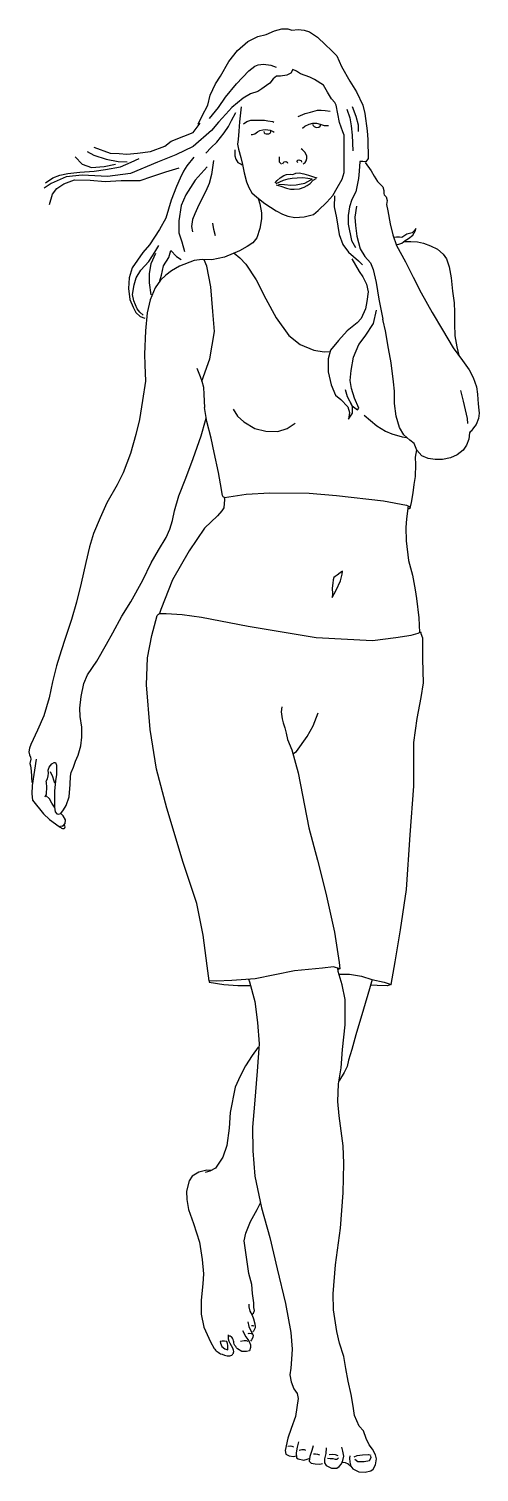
# Model space of a CAD drawing. Header units: millimetres. Extents: x -408 to 138, y 0 to 1753.
import ezdxf

# ---------------------------------------------------------------- set-up
doc = ezdxf.new("R2010")
doc.units = ezdxf.units.MM
doc.layers.add('ceco.net 224', color=7, linetype='Continuous')

msp = doc.modelspace()

# ---------------------------------------------------------------- linework, layer by layer
at = {"layer": 'ceco.net 224'}
for points in [[(-202.9, 1637.2), (-197.9, 1647.3), (-191.2, 1660.2), (-188.4, 1672.7), (-181.8, 1686.2), (-175.8, 1695.8), (-165.7, 1713.5), (-155.1, 1726.6), (-142.7, 1737.6), (-130.2, 1743.7), (-120.3, 1746.4), (-110.2, 1750.6), (-101.3, 1753), (-94, 1753.1), (-89, 1751.4), (-81.6, 1752.3), (-74.2, 1751.4), (-67.6, 1749.6), (-57.8, 1743), (-48.3, 1733.6), (-41.2, 1727), (-34.3, 1720.3), (-28.6, 1707.3), (-18.8, 1689.7), (-10.4, 1676.4), (-2.7, 1660.4), (-0.4, 1650.1), (2.5, 1629.4), (3.1, 1618.6), (3.8, 1595.4), (0.6, 1591.4), (-2.9, 1591.9), (-6.5, 1592.1)], [(-150.8, 1658.3), (-152.6, 1640.2), (-153.4, 1628.9), (-154.3, 1618.6), (-155.1, 1613.1), (-153.9, 1606.8), (-151, 1596.7), (-149.2, 1588.2), (-146.8, 1578.3), (-144.1, 1567.1), (-141.3, 1560.2), (-137.7, 1553.9), (-131.7, 1548.6), (-121.7, 1541), (-108.2, 1532), (-100.6, 1528), (-94, 1525.4), (-85.6, 1524), (-74.1, 1524.7), (-62.9, 1527.6), (-57.3, 1532.4), (-46.6, 1542.7), (-39.3, 1550.8), (-34.1, 1560), (-27.9, 1570.5), (-25.7, 1578.5), (-25.6, 1586.1), (-25.7, 1602.7), (-25.5, 1624), (-27.2, 1627.8), (-31.1, 1639.4), (-35.4, 1660.2), (-37, 1663.6), (-40.9, 1668.1), (-45.9, 1676.2), (-50.7, 1684.6), (-61.7, 1691.5), (-67.1, 1694.3), (-78.7, 1698.5), (-83.3, 1701.8), (-87.9, 1703.9), (-90.5, 1699.4), (-95, 1696.7), (-102.8, 1695.7), (-107.9, 1695.7), (-111.9, 1692.5), (-116, 1687.3), (-119.8, 1684.1), (-125.4, 1680.2), (-130.5, 1676.8), (-139.1, 1674.1), (-148.3, 1668.8), (-161.8, 1657.4), (-169.1, 1649.5), (-178.1, 1639.7), (-186.6, 1629.5), (-209.1, 1610), (-230.1, 1600.2), (-252.3, 1591), (-285, 1577.4), (-312.9, 1573.6), (-343.7, 1575.3), (-363.2, 1573.3), (-381.5, 1565.1), (-390.1, 1559.7)], [(-189, 1644.2), (-178.2, 1657.5), (-169.7, 1670.1), (-156.4, 1686.4), (-141.5, 1701.9), (-134, 1707.8), (-130, 1709.4), (-123.7, 1710.3), (-114.4, 1708.8), (-108.2, 1706.6)], [(-193.7, 1602), (-187.1, 1609.1), (-180.1, 1615.5), (-171.1, 1626.7), (-165.9, 1634.4), (-162.2, 1641.8), (-157.3, 1651.6)], [(-81.6, 1646.7), (-73, 1650.2), (-66.5, 1651.8), (-57.8, 1654.1), (-53.3, 1654.3), (-48.6, 1653.7), (-42.6, 1653.1)], [(-22.3, 1655.4), (-18.5, 1644.9), (-16.9, 1635.2), (-15.8, 1623.9), (-15, 1605)], [(-15.8, 1658.7), (-11.2, 1647.2), (-8.6, 1636.6), (-8.4, 1628.3)], [(-329.4, 1609.2), (-309.8, 1602.2), (-298.7, 1601.5), (-289.7, 1600.7), (-276.5, 1602.2), (-260.8, 1604.1), (-243.3, 1610.4), (-235.7, 1616.7), (-220.4, 1622.8), (-209.1, 1627.2), (-200.3, 1638.7)], [(-147.6, 1637.9), (-143.6, 1640.4), (-138.8, 1642.2), (-132, 1642.1), (-127, 1642), (-122.4, 1642), (-118.1, 1641.4), (-112, 1640.4), (-110.8, 1639.9)], [(-138.5, 1624.8), (-136.8, 1624.7), (-133.9, 1625.6), (-130.9, 1628), (-128.1, 1629.5), (-124.4, 1630.5), (-121.5, 1630.9), (-118.1, 1630.5), (-115.6, 1630.2), (-111.6, 1628.2), (-110.6, 1627.6)], [(-76.3, 1632.5), (-73.3, 1634.7), (-68, 1637.4), (-63.7, 1638.5), (-59, 1638.6), (-54.5, 1637.4), (-49.7, 1635.8), (-44.7, 1635.8)], [(-64.1, 1637.1), (-63.3, 1635.5), (-62, 1634.4), (-59.5, 1633.3), (-56.1, 1633.7), (-54.6, 1635), (-53.7, 1637.2)], [(-123.2, 1628.2), (-122.6, 1626.7), (-121.7, 1626.1), (-120.2, 1625.4), (-117.2, 1625.6), (-115.4, 1626.5), (-114.8, 1627.9), (-114.6, 1629.8)], [(-388.1, 1566), (-379.4, 1572.1), (-370.9, 1575.5), (-361.1, 1577.5), (-346.7, 1579.1), (-329.3, 1580.4), (-315.4, 1582.4), (-297.2, 1585.6), (-284.3, 1591.1), (-274.5, 1595.4)], [(-352.1, 1597.6), (-343.9, 1588.6), (-332.6, 1584.6), (-317.1, 1586), (-303.1, 1588.9)], [(-337.6, 1604.2), (-329.4, 1599.8), (-314.6, 1594.6), (-300, 1592), (-288.9, 1591.6)], [(-208.1, 1597.1), (-216.5, 1586.5), (-220.7, 1580.3), (-224.9, 1571.9), (-229.3, 1561.4), (-235.6, 1545), (-242, 1523.3), (-250, 1509.5), (-261.9, 1490.7), (-270, 1481.6), (-283, 1462.8), (-286.6, 1450.8), (-287.5, 1437.7), (-286, 1424.5), (-281.8, 1414.9), (-278.7, 1408.7), (-273.4, 1403.6), (-267.6, 1401.7)], [(-158.4, 1606.3), (-158.3, 1599), (-157.2, 1594.9), (-154.6, 1590.9), (-150.8, 1588.9), (-149.3, 1588.1)], [(-104.4, 1597.7), (-104.6, 1595.5), (-104.3, 1591.7), (-103.1, 1590.2), (-101.8, 1588.8)], [(-75.4, 1589.3), (-72.9, 1590.8), (-71.5, 1592.7), (-70.9, 1595.5), (-70.9, 1598.5), (-73, 1603), (-76, 1606.1), (-77.7, 1607.4)], [(-383.4, 1539.7), (-379.8, 1552.1), (-374.6, 1559.2), (-366, 1565), (-353.1, 1569.5), (-334.1, 1569.3), (-315.7, 1567.6), (-296.2, 1568.8), (-273.2, 1568.8), (-259.1, 1573.9), (-242, 1579.4), (-226, 1584.4)], [(-192, 1585.5), (-206.4, 1569.1), (-217.9, 1551.5), (-223.6, 1538.4), (-226.2, 1519.8), (-226.2, 1505.2), (-222.8, 1494.3), (-219.6, 1482.5)], [(-184.2, 1593), (-186.8, 1576.2), (-189.6, 1565.3), (-193.7, 1556), (-199.5, 1544), (-203.7, 1535.6), (-206.9, 1528.2), (-209.8, 1521.6), (-210.9, 1513.2), (-209.9, 1506.6)], [(-109.5, 1566), (-106.9, 1568.7), (-103.1, 1572.2), (-98.8, 1575), (-95.4, 1576.2), (-90.8, 1576.6), (-88, 1576.1), (-84.1, 1577.7), (-80.1, 1578), (-74.6, 1577.1), (-68.8, 1575.5), (-62.8, 1573.4), (-58.8, 1572)], [(-100.2, 1589.1), (-99.7, 1590.2), (-98.3, 1591.4), (-96.4, 1591.8), (-94.9, 1591.3), (-94.2, 1589.9)], [(-81.8, 1590.6), (-82.5, 1591.7), (-82.1, 1593.5), (-80.6, 1594), (-79.2, 1593.6), (-77.7, 1593.1), (-77.5, 1591.2)], [(-6.5, 1592.1), (-7.3, 1580.1), (-8.3, 1571.2), (-11.2, 1555.3), (-16.1, 1545.8), (-19.2, 1536.7), (-20.7, 1526.5), (-20.5, 1515.9), (-16.5, 1496.1), (-11.6, 1487.4)], [(0.1, 1590.7), (7.1, 1580.5), (10.8, 1574.2), (15.1, 1567.6), (18.7, 1563.9), (21.3, 1561.2), (22.6, 1556.7), (22.5, 1553), (23, 1551.4), (25.5, 1549.1), (26.6, 1544.5), (25.8, 1539.9), (27.7, 1531.9), (30.3, 1516.3), (33.6, 1502.7), (37.9, 1489.9), (48.8, 1470.2), (58.3, 1451.4), (68, 1432.3), (81.3, 1408.6), (94, 1387.4), (106.7, 1365.7), (118.3, 1350.2), (126.1, 1339.1), (131.1, 1329.4), (135.2, 1318.2), (136.6, 1309.5), (137, 1302.7), (137.2, 1298), (137.8, 1293.5), (138.4, 1286.4), (137.7, 1279.8), (135, 1272.6), (131.7, 1268.5), (128.8, 1264.5), (127.5, 1263.7), (126.7, 1262.2), (125.9, 1254.6), (123, 1247.4), (119.1, 1241.5), (111.9, 1235.7), (103.6, 1232.1), (93.8, 1230.1), (85, 1229.8), (76.7, 1231.2), (69, 1234.3), (62.9, 1241.2), (60.4, 1247.5), (59.4, 1249.5), (54.1, 1253.5), (46.9, 1260), (41.7, 1268.7), (37.8, 1282.7), (35.5, 1298.1), (35.7, 1312.9), (34.4, 1324.4), (31.7, 1347.3), (28.5, 1364.9), (24.6, 1386.1), (21.8, 1398.5), (21.3, 1400.3)], [(-108.2, 1565.2), (-99.3, 1569.1), (-93.4, 1570.7), (-88.6, 1571.7), (-82.6, 1572.2), (-75.8, 1572.4), (-69.6, 1571.6), (-64.3, 1570.7)], [(-108.2, 1563.5), (-102.6, 1561.8), (-95.4, 1559.6), (-90.7, 1558.3), (-86.1, 1558.3), (-79.9, 1558.9), (-74.1, 1560.9), (-70.5, 1562.8), (-66.9, 1565.2), (-63, 1569.1), (-59.6, 1571.4)], [(-105.1, 1564.3), (-98, 1564), (-90.3, 1563.2), (-83.8, 1563.5), (-79.7, 1564.3), (-73.5, 1565.7), (-69.8, 1567.7), (-66, 1569.8), (-64.3, 1570.7)], [(-129.8, 1547.1), (-127.9, 1540.4), (-126, 1529.6), (-125.9, 1522.5), (-127.9, 1510.5), (-131.7, 1499.2), (-136.4, 1493.2), (-143.4, 1488.8), (-152.8, 1483.5), (-170.7, 1475.9), (-186.3, 1472.4), (-198.2, 1473.1), (-207.6, 1471.9), (-225.4, 1464.9), (-235.1, 1459.2), (-242.1, 1453.9), (-248.7, 1447.7), (-255, 1438.4), (-261.1, 1424.1), (-264.7, 1408.1), (-266.7, 1386.1), (-267.9, 1357.8), (-267.5, 1345.1), (-267, 1325.2), (-270.3, 1301.7), (-274.1, 1278.5), (-278.7, 1260.5), (-285.2, 1237.1), (-294, 1213.9), (-301.2, 1199.3), (-313.7, 1177.3), (-321.7, 1159), (-330.1, 1140.1), (-334.7, 1124.1), (-339.1, 1104.7), (-344.8, 1079.8), (-350.5, 1056.8), (-356.6, 1035.6), (-364.4, 1012.5), (-369.2, 997.5), (-375.1, 979.4), (-379.8, 959.9), (-383.8, 940.5), (-390.2, 918.6), (-397.9, 901.3), (-406.1, 883.8), (-407.8, 879.3), (-408.5, 875.1), (-407.9, 871.4), (-406.7, 868.5), (-406.1, 865.8), (-407.2, 860.9), (-406.7, 857.8), (-405.6, 851.9), (-404.7, 837.7)], [(-37.3, 1550.3), (-37.7, 1536.8), (-35, 1523.7), (-31.6, 1503.1), (-27.2, 1491), (-20.1, 1481.8), (-8.3, 1471.2), (-3.2, 1466.6)], [(-10.6, 1537.8), (-12.4, 1524.3), (-11.7, 1514.4), (-10.1, 1501.1), (-6, 1485.8), (-0.4, 1476.5), (6.3, 1468.7), (9.5, 1460.7), (13.2, 1445), (16.7, 1424.9), (21.3, 1400.3)], [(-181.8, 1501.5), (-183.9, 1509.2), (-184.9, 1517)], [(37.8, 1491.3), (40.9, 1491.4), (44.6, 1492.8), (48.7, 1495.8), (52.7, 1498.5), (58, 1502.4), (61, 1508.2), (61.7, 1510.4), (60.1, 1508.2), (57, 1505.3), (50.7, 1503.7), (48, 1502.2), (44.5, 1499.6), (41.6, 1500), (37.9, 1500.2), (35.1, 1499.8)], [(-269.6, 1405.3), (-273.9, 1408.8), (-277, 1413.1), (-280.8, 1422.8), (-282.6, 1430.4), (-280.4, 1442.3), (-278.2, 1450.8), (-272.3, 1459.8), (-262.8, 1470.4), (-255.4, 1481.9), (-250.7, 1490.1)], [(47.3, 1494.6), (55.4, 1494.6), (63.7, 1494.2), (70.8, 1492.6), (79.5, 1489.7), (87.8, 1485.6), (94.8, 1479.4), (98.8, 1473.7), (102.2, 1464.2), (104.5, 1450.7), (106.2, 1434.3), (108.2, 1420.3), (108.6, 1408.9), (108.4, 1394.6), (108.9, 1380.2), (111.2, 1366.9), (113.9, 1356.2)], [(-254.7, 1480.1), (-260.2, 1467.7), (-262.2, 1455.9), (-262.5, 1444.5), (-260.2, 1430)], [(-249.4, 1447.2), (-247.3, 1453.7), (-244.8, 1465.3), (-238.5, 1475.4), (-236.2, 1483.9), (-229.1, 1476.7), (-223.5, 1472.9)], [(-198.4, 1325), (-188.6, 1352.2), (-183, 1385.6), (-185.2, 1409.7), (-187.5, 1439.9), (-192.4, 1464.9), (-195.6, 1472.7)], [(-159.3, 1480.7), (-152.3, 1475), (-144.9, 1467.2), (-132.5, 1448.3), (-120.5, 1425.3), (-108.2, 1401.9), (-92.6, 1380.8), (-78.9, 1369.5), (-62.4, 1362.6), (-49.7, 1360.7), (-42.5, 1361.3)], [(-16.3, 1473.7), (-7.5, 1458.3), (-2.8, 1451.8), (1.5, 1442.8), (3.6, 1433.8), (2.1, 1421.7), (0.4, 1413), (-5, 1401.2), (-9.9, 1395.8), (-21.8, 1386.2), (-32.3, 1374.4), (-42.1, 1362.7), (-45.1, 1352.4), (-44.8, 1336.5), (-41.4, 1320.8), (-35.9, 1308.2), (-29.4, 1302.7), (-21.2, 1294.1), (-19.2, 1287.1), (-20.1, 1279), (-15.6, 1286.1), (-15.6, 1294.5), (-18, 1299)], [(-24.4, 1314.9), (-21.9, 1306.4), (-16, 1295.3), (-9.2, 1290.3), (-7.7, 1292.5), (-13, 1304.4), (-16.5, 1316.3), (-18.4, 1326), (-17, 1338.1), (-14, 1354.3), (-7.9, 1369.5), (0, 1379.9), (9.9, 1395.3), (13.8, 1411.4)], [(-204.6, 1340.9), (-200.6, 1331), (-198.4, 1325), (-196.2, 1317.8), (-195.8, 1308.9), (-195.3, 1293.3)], [(115.6, 1313.9), (119, 1300.9), (123.8, 1279.8), (124.3, 1273.6)], [(-385.1, 852.7), (-383.9, 856.4), (-380.5, 860.5), (-377.9, 861.9), (-376.1, 862.1), (-374.8, 858.8), (-375.1, 847.5), (-376.1, 839.6), (-377.2, 827.3), (-377.5, 818.4), (-377.5, 807.7), (-376.4, 801.9), (-374.5, 799.7), (-372.7, 799.3), (-369.8, 800), (-366.4, 804.3), (-363.1, 809.9), (-359.6, 820.2), (-358.4, 835.4), (-358.1, 845.2), (-357.2, 849.8), (-354.1, 856.4), (-352, 863.6), (-348.6, 870.8), (-345.4, 882), (-344.2, 892.8), (-344.3, 904.8), (-346, 918), (-346.5, 928.1), (-345.1, 942.2), (-341.9, 957.9), (-337.1, 968.3), (-326.1, 984.9), (-314.3, 1005.6), (-306.6, 1019.4), (-295.7, 1039.6), (-284.7, 1057.2), (-270.1, 1083.5), (-260, 1104.4), (-251, 1119.8), (-241.7, 1135.1), (-237.1, 1145.5), (-234, 1155.9), (-231.8, 1167.8), (-226.2, 1185.9), (-217.9, 1207.5), (-208.9, 1231.3), (-199.2, 1258.7), (-193.8, 1277.2), (-193.1, 1280.2)], [(-170.7, 1183.8), (-172.3, 1184.5), (-173.4, 1186.2), (-175.8, 1200.3), (-178.2, 1214.2), (-183.4, 1238.6), (-186.9, 1255.7), (-192.4, 1276.1), (-195.3, 1293.3)], [(-160.5, 1291.3), (-155.2, 1282.8), (-147.5, 1275.7), (-134.2, 1267.8), (-120.5, 1264.3), (-106.2, 1264.1), (-94.8, 1267.5), (-85, 1274)], [(-1.2, 1283.9), (14.1, 1271), (24.6, 1264.6), (32.3, 1261.2), (45.1, 1257.6), (50.3, 1256.9)], [(54.8, 1171), (56.2, 1177.7), (58.2, 1189.3), (59.4, 1199.7), (61, 1209.5), (61.6, 1223.9), (61.2, 1232.9), (62.7, 1241.7)], [(-171.3, 1184.1), (-170.8, 1181.3), (-171.7, 1171.1), (-174, 1167.8), (-179.3, 1161.7), (-195.3, 1146.4), (-213.6, 1119.1), (-234, 1083.9), (-248.3, 1047.9), (-249.7, 1042.9)], [(-170.7, 1183.8), (-144.5, 1187.9), (-116, 1189.7), (-68.2, 1189.1), (-35, 1186.2), (22.1, 1179.8), (50, 1174.5), (53.8, 1172.9), (54.8, 1171), (53.4, 1170), (51.6, 1169.6)], [(52.1, 1173.6), (50.2, 1158.1), (49.3, 1147.3), (49.9, 1131.3), (52.8, 1107.4), (57.3, 1089.4), (60.9, 1071.6), (62.5, 1061), (65, 1037.8), (66, 1020)], [(-30.5, 1092.5), (-34.1, 1089.5), (-36.5, 1087.9), (-37.9, 1086.5), (-39, 1084), (-39.3, 1079.8), (-40, 1073.7), (-39.6, 1066.8), (-40.2, 1062.3), (-35.4, 1071.1), (-30, 1082.6), (-28.1, 1090.8), (-27.6, 1094.4), (-30.5, 1092.5)], [(-189.6, 596.9), (-192.1, 614.8), (-196.7, 652.1), (-204.5, 690.5), (-221.1, 740.3), (-240.9, 806.6), (-253.3, 853.7), (-261.2, 902), (-265.8, 956.3), (-264.4, 989.1), (-259.3, 1016.1), (-252.5, 1040.4), (-251, 1042.2), (-249.7, 1042.9)], [(-249.7, 1042.9), (-241.9, 1043.1), (-222.1, 1041.7), (-198.9, 1038.4), (-142.3, 1027.7), (-59.6, 1013.7), (8.8, 1010.1), (37.1, 1013.7), (55.9, 1016.7), (64.3, 1019.2), (66, 1020)], [(31.5, 592.4), (36.6, 619.9), (42.7, 658.5), (50, 707.7), (54.7, 773.9), (59, 833.1), (59, 886.2), (63, 915.2), (68.1, 940.8), (70.9, 958.9), (70.2, 987.5), (69.9, 1012.8), (68.1, 1018.4), (68.1, 1019.9), (66, 1020)], [(-101.3, 929.6), (-101.9, 923.3), (-101, 915.1), (-99.7, 910.3), (-97.5, 904.1), (-96, 897.6), (-94.2, 889.9), (-89.1, 877.5), (-81.6, 849.5), (-68.3, 782.6), (-58.1, 743.2), (-47.9, 703.3), (-37.4, 655.9), (-31.4, 619.1), (-30.6, 611.2), (-33, 610.6)], [(-87.7, 872.3), (-83.6, 875.3), (-70.4, 893.4), (-63, 906.6), (-57, 922.4)], [(-399.6, 866.1), (-404.4, 833.9), (-405, 823.9), (-404.2, 816.3), (-390.7, 799.8), (-383.6, 792.7), (-371.8, 784.3), (-371.7, 784.3)], [(-382.8, 851), (-379.8, 845.1), (-378.6, 841.1), (-377.2, 837.2)], [(-388.7, 820.3), (-387.1, 823.8), (-386.8, 832.1), (-386.9, 837.5), (-387.5, 839.1)], [(-377.5, 807.8), (-380.5, 812.5), (-383.3, 817.7), (-387.9, 822)], [(-368.1, 784.8), (-366.8, 785.1), (-364.5, 788), (-364.2, 792.2), (-367, 797.1), (-369.7, 800.2)], [(-30.6, 611.2), (-38.5, 613.9), (-51.7, 612), (-86, 609), (-133.6, 599.1), (-161.9, 597.2), (-180.8, 596.4), (-189.6, 596.9), (-189.6, 595.3), (-171.7, 592.5), (-154.8, 590.9), (-139.3, 590.9)], [(-141.8, 598.6), (-140.6, 595.7), (-134.2, 571.7), (-130.7, 546.3), (-128.9, 520.1), (-131.1, 487.1), (-134.5, 447.1), (-136.7, 419.1), (-136.5, 390.3), (-133.9, 359.5), (-125.8, 321.1), (-115.9, 284.8), (-106.9, 247), (-96.6, 204.9), (-90.4, 169.6), (-88.6, 149.5), (-89.3, 137.3), (-90.2, 126.4), (-91.4, 118.1), (-90.1, 109.6), (-86.6, 101.3), (-82.8, 95.7), (-81.6, 89.5), (-84.5, 67.6), (-89.7, 53), (-94, 41.1), (-97.3, 26.4), (-96.4, 21.8)], [(-18.6, 19.7), (-18.9, 17.1), (-18.8, 12.2), (-17.3, 7.1), (-15, 3.9), (-7.9, 0.5), (0, 0), (6.8, 1.4), (9.7, 3.6), (12.5, 9), (13.8, 16.3), (12.4, 20.9), (8.7, 28.1), (4.9, 33), (1.1, 40.9), (-2, 50.1), (-7.5, 56), (-12.8, 68.6), (-14.7, 80), (-17, 94.2), (-20.5, 110.6), (-23.5, 125.7), (-26, 140.5), (-31.3, 156.7), (-34.4, 170.8), (-38.4, 197.1), (-39, 216.6), (-35.9, 251.6), (-29.9, 296.3), (-26.7, 339.2), (-26, 374.9), (-26.7, 396.4), (-31.7, 432.9), (-33.4, 450.1), (-32.3, 471.6), (-29.2, 491.1), (-27.6, 513.4), (-24.5, 543.4), (-24.5, 574.1), (-28.1, 591.9), (-32.7, 608), (-33.2, 612.1)], [(8.4, 598.4), (5.2, 587), (-2.2, 562.2), (-11.3, 531.2), (-16.1, 513.3), (-20.1, 500.5), (-21.7, 492.5), (-25.6, 485.4), (-31.1, 476), (-31.9, 474.4)], [(-31.8, 604.8), (-19.1, 604.7), (-4.3, 602.5), (8, 598.5), (22.9, 595.3), (31.5, 592.4), (26.5, 590.6), (14.5, 590.9), (6.5, 591.6)], [(-130, 516.3), (-137.1, 505.9), (-145.2, 493.5), (-152, 481.1), (-158, 467.6), (-163.9, 436.8), (-165.3, 418), (-168, 396.9), (-172.7, 382.7), (-181.8, 369.3), (-188.7, 365.4), (-194.3, 364)], [(-186.8, 366.5), (-192.5, 366.7), (-202.2, 364.4), (-210.1, 359.4), (-213.6, 353.9), (-217.2, 341.2), (-216.8, 331.3), (-214.7, 319.1), (-208.7, 302.2), (-201.4, 279.5), (-198.2, 258.2), (-196.4, 240.9), (-197.2, 228.9), (-199.3, 209), (-199.1, 191.8), (-195.9, 176.1), (-187.9, 158.4), (-183.4, 150.2)], [(-136.9, 192.3), (-135.5, 193.1), (-134.5, 196.4), (-135.3, 200), (-135.4, 205.6), (-136.7, 217.1), (-137.8, 228.1), (-141.4, 241.2), (-143.7, 258.1), (-145.9, 272.6), (-146.9, 280.8), (-145, 290.3), (-139.1, 304.4), (-131.4, 318.9), (-127.1, 327.2)], [(-141.5, 204.1), (-141.5, 200.7), (-140, 195.7), (-137.3, 190.6), (-135.5, 186.3), (-134.2, 180), (-133.6, 176.8)], [(-142.5, 182.6), (-141.4, 176.8), (-138.2, 170), (-136, 166.5), (-136.3, 163.5), (-137.9, 160.5), (-139.4, 159.1)], [(-138.1, 178.2), (-136.5, 178.3), (-135.1, 177.8)], [(-133.6, 176.8), (-133.5, 175.3), (-135.5, 171.2), (-136.5, 170.4)], [(-168.1, 158.6), (-170.7, 159.1), (-173.8, 159.1), (-176.1, 158.5), (-175.6, 156.8), (-174.3, 152.5), (-170.6, 149.8), (-166.9, 148.7)], [(-148.9, 172.2), (-144.9, 164.3), (-141.3, 159.4), (-139.1, 154.7), (-139.1, 151.3), (-140.7, 147.5), (-144.2, 146.5), (-149.9, 146.7), (-155.1, 149.7)], [(-151.5, 159), (-147.1, 159.8), (-144.7, 159.9), (-142.5, 159.2)], [(-142.3, 168.5), (-140.8, 168.7), (-138.4, 168.4), (-137, 167.8)], [(-80.8, 36.7), (-82.7, 30.5), (-83.7, 23.5), (-83.4, 17.5), (-81.2, 16), (-74.5, 14.7), (-70.3, 15.6), (-68, 16.7)], [(-96.4, 21.8), (-92.2, 19.8), (-87.2, 19.1), (-83.9, 19.6)], [(-93.8, 31.6), (-91.3, 32), (-89.1, 31.7), (-87.2, 30.7)], [(-80, 26.8), (-77.1, 27.5), (-74.3, 27.4), (-72.3, 26.6)], [(-63, 32), (-64.8, 26.2), (-67.2, 18.9), (-68, 13.3), (-65.5, 11), (-60.9, 10), (-55, 9.7), (-52, 10.5)], [(-62.9, 22.3), (-60.5, 22.3), (-57.8, 21.7), (-55.6, 20.9)], [(-47.5, 29.6), (-47.7, 22.6), (-49.4, 16.1), (-49.4, 11.3), (-47.2, 8), (-41.1, 4.9), (-34.4, 5), (-31.5, 6.8), (-28.9, 10.1), (-27, 14), (-26.1, 19.3), (-27.2, 25.6), (-28.2, 30.4)], [(-43.7, 21.5), (-39.9, 21.7), (-36.6, 21.5), (-33.1, 20.2)], [(-13.2, 18.4), (-9.6, 20.4), (-3.1, 21.2), (4.1, 21.4), (6.9, 20.5)], [(-12.7, 15.8), (-9.1, 13.1), (-1.3, 13.1), (5.2, 14), (7.2, 17.6), (6.7, 19.3)], [(-45.8, 16.8), (-42.6, 16.7), (-39.4, 16.5), (-36.4, 15.9), (-34, 15.6), (-32.5, 17.4)], [(-27.5, 12.2), (-24.3, 11.6), (-20.8, 10), (-17.8, 7.7)]]:
    msp.add_lwpolyline(points, dxfattribs=at)
for centre, radius, start, end in [((-405.7, 849.4), 20.9, 330.4445, 9.0812), ((-371.8, 796.6), 12.3, 270.6229, 287.4153), ((-187, 151.3), 20.3, 352.7088, 21.1382)]:
    msp.add_arc(centre, radius, start, end, dxfattribs=at)
for points, knots in [([(-371.7, 784.3), (-370.4, 783.3), (-368.7, 781.9), (-365.3, 781.4), (-364.2, 783.9), (-364.9, 785.6), (-365.4, 786.5), (-365.5, 786.8)], [0, 0, 0, 0, 4.710182, 6.746247, 9.043216, 11.233992, 12.083152, 12.083152, 12.083152, 12.083152]), ([(-183.4, 150.2), (-182.3, 148.9), (-179.7, 145.8), (-172.7, 142.4), (-163.6, 139.4), (-158.9, 145.8), (-161.2, 153.1), (-166.7, 159), (-166.2, 165), (-166, 166.8)], [0, 0, 0, 0, 5.029158, 12.012626, 23.995841, 27.784575, 33.166428, 45.179915, 50.584455, 50.584455, 50.584455, 50.584455]), ([(-155.1, 149.7), (-156.6, 151.5), (-159.5, 154.9), (-159.7, 160.3), (-162, 164.6), (-164.5, 165.3), (-166.1, 165.5)], [0, 0, 0, 0, 7.033715, 12.710803, 15.96272, 20.659245, 20.659245, 20.659245, 20.659245])]:
    msp.add_open_spline(points, degree=3, knots=knots, dxfattribs=at)

doc.saveas('drawing.dxf')
